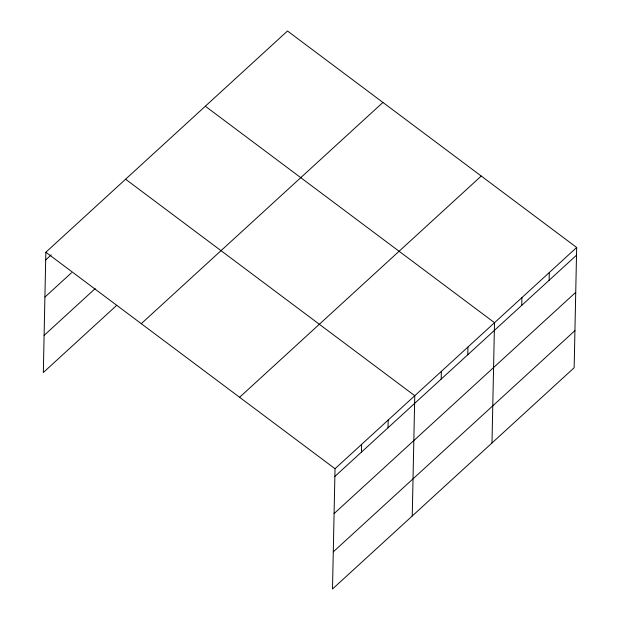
<?xml version="1.0" encoding="UTF-8"?>
<svg xmlns="http://www.w3.org/2000/svg" width="620" height="620" viewBox="0 0 620 620"><rect width="100%" height="100%" fill="white"/><g stroke="black" fill="none" stroke-linecap="round" stroke-linejoin="round"><path stroke-width="0.93" d="M576.67 247.481L335.025 468.72L332.506 589L574.151 367.761L576.67 247.481L287.494 31L45.849 252.239L43.33 372.519L116.777 305.272M361.445 452.104L361.607 444.385M388.027 427.769L388.19 420.05M412.246 515.995L414.764 395.707L125.597 179.226M441.184 379.099L441.347 371.372M467.767 354.764L467.93 347.037M491.993 442.982L494.512 322.702L205.336 106.222M521.738 305.35L521.893 297.631M549.119 280.279L549.281 272.552M45.686 259.958L51.282 254.835M44.911 297.104L71.494 272.769M44.113 335.374L95.17 288.626M141.275 323.679L382.92 102.44M239.599 397.281L481.244 176.041M334.862 476.439L576.507 255.208M334.087 513.585L575.732 292.346M333.281 551.854L574.926 330.623M45.849 252.239L335.025 468.72"/></g></svg>
